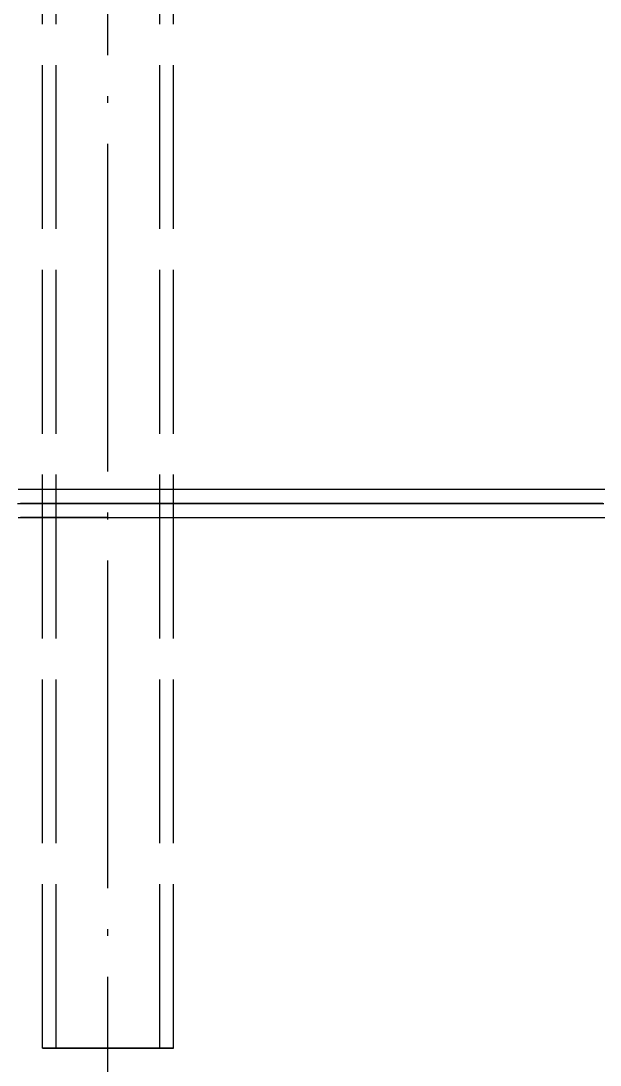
# Model space of a CAD drawing. Header units: millimetres. Extents: x 0 to 594, y 0 to 420.
# Drawn here: x 221.21 to 231.8, y 257.01 to 276.13 of the extents above; entities that cross this region are included whole.
import ezdxf

# ---------------------------------------------------------------- set-up
doc = ezdxf.new("R2010")
doc.units = ezdxf.units.MM
doc.linetypes.add('ISO02-TRAZOS', pattern=[3.75, 3, -0.75])
doc.linetypes.add('ISO04-TRAZO-PUNTO', pattern=[7.625, 6, -0.75, 0.125, -0.75])
doc.layers.add('02-OCULTA', color=4, linetype='ISO02-TRAZOS', lineweight=25)
doc.layers.add('03-EJE', color=1, linetype='ISO04-TRAZO-PUNTO', lineweight=25)

msp = doc.modelspace()

# ---------------------------------------------------------------- linework, layer by layer
at = {"layer": '02-OCULTA'}
for p, q in [((221.6, 257.32), (221.6, 358.898)), ((221.85, 257.32), (221.85, 358.898)), ((223.75, 257.32), (223.75, 358.898)), ((224, 257.32), (224, 358.898))]:
    msp.add_line(p, q, dxfattribs=at)
for points in [[(231.89, 267.546), (231.793, 267.546), (231.696, 267.546), (231.6, 267.546), (231.503, 267.546), (231.406, 267.546), (231.31, 267.546), (231.213, 267.546), (231.116, 267.546), (231.019, 267.546), (230.923, 267.546), (230.826, 267.546), (230.729, 267.546), (230.633, 267.546), (230.536, 267.546), (230.439, 267.546), (230.343, 267.546), (230.246, 267.546), (230.149, 267.546), (230.052, 267.546), (229.956, 267.546), (229.859, 267.546), (229.762, 267.546), (229.666, 267.546), (229.569, 267.546), (229.472, 267.546), (229.376, 267.546), (229.279, 267.546), (229.182, 267.546), (229.085, 267.546), (228.989, 267.546), (228.892, 267.546), (228.795, 267.546), (228.699, 267.546), (228.602, 267.546), (228.505, 267.546), (228.409, 267.546), (228.312, 267.546), (228.215, 267.546), (228.118, 267.546), (228.022, 267.546), (227.925, 267.546), (227.828, 267.546), (227.732, 267.546), (227.635, 267.546), (227.538, 267.546), (227.442, 267.546), (227.345, 267.546), (227.248, 267.546), (227.151, 267.546), (227.055, 267.546), (226.958, 267.546), (226.861, 267.546), (226.765, 267.546), (226.668, 267.546), (226.571, 267.546), (226.475, 267.546), (226.378, 267.546), (226.281, 267.546), (226.184, 267.546), (226.088, 267.546), (225.991, 267.546), (225.894, 267.546), (225.798, 267.546), (225.701, 267.546), (225.604, 267.546), (225.508, 267.546), (225.411, 267.546), (225.314, 267.546), (225.217, 267.546), (225.121, 267.546), (225.024, 267.546), (224.927, 267.546), (224.831, 267.546), (224.734, 267.546), (224.637, 267.546), (224.541, 267.546), (224.444, 267.546), (224.347, 267.546), (224.25, 267.546), (224.154, 267.546), (224.057, 267.546), (223.96, 267.546), (223.864, 267.546), (223.767, 267.546), (223.67, 267.546), (223.574, 267.546), (223.477, 267.546), (223.38, 267.546), (223.283, 267.546), (223.187, 267.546), (223.09, 267.546), (222.993, 267.546), (222.897, 267.546), (222.8, 267.546), (222.703, 267.546), (222.607, 267.546), (222.51, 267.546), (222.413, 267.546), (222.316, 267.546), (222.22, 267.546), (222.123, 267.546), (222.026, 267.546), (221.93, 267.546), (221.833, 267.546), (221.736, 267.546), (221.64, 267.546), (221.543, 267.546), (221.446, 267.546), (221.349, 267.546), (221.253, 267.546), (221.156, 267.546)], [(222.8, 267.546), (222.75, 267.546), (222.7, 267.546), (222.65, 267.546), (222.6, 267.546), (222.549, 267.546), (222.499, 267.546), (222.449, 267.546), (222.399, 267.546), (222.349, 267.546), (222.299, 267.546), (222.249, 267.546), (222.199, 267.546), (222.149, 267.546), (222.099, 267.546), (222.048, 267.546), (221.998, 267.546), (221.948, 267.546), (221.898, 267.546), (221.848, 267.546), (221.798, 267.546), (221.748, 267.546), (221.698, 267.546), (221.648, 267.546), (221.598, 267.546), (221.547, 267.546), (221.497, 267.546), (221.447, 267.546), (221.397, 267.546), (221.347, 267.546), (221.297, 267.546), (221.247, 267.546), (221.197, 267.546)], [(231.819, 267.546), (231.769, 267.546), (231.718, 267.546), (231.668, 267.546), (231.618, 267.546), (231.568, 267.546), (231.518, 267.546), (231.468, 267.546), (231.418, 267.546), (231.368, 267.546), (231.318, 267.546), (231.268, 267.546), (231.217, 267.546), (231.167, 267.546), (231.117, 267.546), (231.067, 267.546), (231.017, 267.546), (230.967, 267.546), (230.917, 267.546), (230.867, 267.546), (230.817, 267.546), (230.766, 267.546), (230.716, 267.546), (230.666, 267.546), (230.616, 267.546), (230.566, 267.546), (230.516, 267.546), (230.466, 267.546), (230.416, 267.546), (230.366, 267.546), (230.316, 267.546), (230.265, 267.546), (230.215, 267.546), (230.165, 267.546), (230.115, 267.546), (230.065, 267.546), (230.015, 267.546), (229.965, 267.546), (229.915, 267.546), (229.865, 267.546), (229.815, 267.546), (229.764, 267.546), (229.714, 267.546), (229.664, 267.546), (229.614, 267.546), (229.564, 267.546), (229.514, 267.546), (229.464, 267.546), (229.414, 267.546), (229.364, 267.546), (229.313, 267.546), (229.263, 267.546), (229.213, 267.546), (229.163, 267.546), (229.113, 267.546), (229.063, 267.546), (229.013, 267.546), (228.963, 267.546), (228.913, 267.546), (228.863, 267.546), (228.812, 267.546), (228.762, 267.546), (228.712, 267.546), (228.662, 267.546), (228.612, 267.546), (228.562, 267.546), (228.512, 267.546), (228.462, 267.546), (228.412, 267.546), (228.362, 267.546), (228.311, 267.546), (228.261, 267.546), (228.211, 267.546), (228.161, 267.546), (228.111, 267.546), (228.061, 267.546), (228.011, 267.546), (227.961, 267.546), (227.911, 267.546), (227.86, 267.546), (227.81, 267.546), (227.76, 267.546), (227.71, 267.546), (227.66, 267.546), (227.61, 267.546), (227.56, 267.546), (227.51, 267.546), (227.46, 267.546), (227.41, 267.546), (227.359, 267.546), (227.309, 267.546), (227.259, 267.546), (227.209, 267.546), (227.159, 267.546), (227.109, 267.546), (227.059, 267.546), (227.009, 267.546), (226.959, 267.546), (226.908, 267.546), (226.858, 267.546), (226.808, 267.546), (226.758, 267.546), (226.708, 267.546), (226.658, 267.546), (226.608, 267.546), (226.558, 267.546), (226.508, 267.546), (226.458, 267.546), (226.407, 267.546), (226.357, 267.546), (226.307, 267.546), (226.257, 267.546), (226.207, 267.546), (226.157, 267.546), (226.107, 267.546), (226.057, 267.546), (226.007, 267.546), (225.957, 267.546), (225.906, 267.546), (225.856, 267.546), (225.806, 267.546), (225.756, 267.546), (225.706, 267.546), (225.656, 267.546), (225.606, 267.546), (225.556, 267.546), (225.506, 267.546), (225.455, 267.546), (225.405, 267.546), (225.355, 267.546), (225.305, 267.546), (225.255, 267.546), (225.205, 267.546), (225.155, 267.546), (225.105, 267.546), (225.055, 267.546), (225.005, 267.546), (224.954, 267.546), (224.904, 267.546), (224.854, 267.546), (224.804, 267.546), (224.754, 267.546), (224.704, 267.546), (224.654, 267.546), (224.604, 267.546), (224.554, 267.546), (224.504, 267.546), (224.453, 267.546), (224.403, 267.546), (224.353, 267.546), (224.303, 267.546), (224.253, 267.546), (224.203, 267.546), (224.153, 267.546), (224.103, 267.546), (224.053, 267.546), (224.002, 267.546), (223.952, 267.546), (223.902, 267.546), (223.852, 267.546), (223.802, 267.546), (223.752, 267.546), (223.702, 267.546), (223.652, 267.546), (223.602, 267.546), (223.552, 267.546), (223.501, 267.546), (223.451, 267.546), (223.401, 267.546), (223.351, 267.546), (223.301, 267.546), (223.251, 267.546), (223.201, 267.546), (223.151, 267.546), (223.101, 267.546), (223.051, 267.546), (223, 267.546), (222.95, 267.546), (222.9, 267.546), (222.85, 267.546), (222.8, 267.546)], [(221.142, 267.29), (221.24, 267.29), (221.337, 267.29), (221.435, 267.29), (221.532, 267.29), (221.63, 267.29), (221.727, 267.29), (221.825, 267.29), (221.922, 267.29), (222.02, 267.29), (222.117, 267.29), (222.215, 267.29), (222.312, 267.29), (222.41, 267.29), (222.507, 267.29), (222.605, 267.29), (222.702, 267.29), (222.8, 267.29), (222.897, 267.29), (222.995, 267.29), (223.092, 267.29), (223.19, 267.29), (223.287, 267.29), (223.385, 267.29), (223.482, 267.29), (223.58, 267.29), (223.677, 267.29), (223.775, 267.29), (223.872, 267.29), (223.97, 267.29), (224.067, 267.29), (224.165, 267.29), (224.262, 267.29), (224.36, 267.29), (224.457, 267.29), (224.555, 267.29), (224.652, 267.29), (224.75, 267.29), (224.847, 267.29), (224.945, 267.29), (225.042, 267.29), (225.14, 267.29), (225.237, 267.29), (225.335, 267.29), (225.432, 267.29), (225.53, 267.29), (225.627, 267.29), (225.725, 267.29), (225.822, 267.29), (225.92, 267.29), (226.017, 267.29), (226.115, 267.29), (226.212, 267.29), (226.31, 267.29), (226.407, 267.29), (226.505, 267.29), (226.602, 267.29), (226.7, 267.29), (226.797, 267.29), (226.895, 267.29), (226.992, 267.29), (227.09, 267.29), (227.187, 267.29), (227.285, 267.29), (227.382, 267.29), (227.48, 267.29), (227.577, 267.29), (227.675, 267.29), (227.772, 267.29), (227.87, 267.29), (227.967, 267.29), (228.065, 267.29), (228.162, 267.29), (228.26, 267.29), (228.357, 267.29), (228.455, 267.29), (228.552, 267.29), (228.65, 267.29), (228.747, 267.29), (228.845, 267.29), (228.942, 267.29), (229.04, 267.29), (229.137, 267.29), (229.235, 267.29), (229.332, 267.29), (229.43, 267.29), (229.527, 267.29), (229.625, 267.29), (229.722, 267.29), (229.82, 267.29), (229.917, 267.29), (230.015, 267.29), (230.112, 267.29), (230.21, 267.29), (230.307, 267.29), (230.405, 267.29), (230.502, 267.29), (230.6, 267.29), (230.697, 267.29), (230.795, 267.29), (230.892, 267.29), (230.99, 267.29), (231.087, 267.29), (231.185, 267.29), (231.282, 267.29), (231.38, 267.29), (231.477, 267.29), (231.575, 267.29), (231.672, 267.29), (231.77, 267.29), (231.867, 267.29)], [(221.142, 267.29), (221.24, 267.29), (221.337, 267.29), (221.435, 267.29), (221.532, 267.29), (221.63, 267.29), (221.727, 267.29), (221.825, 267.29), (221.922, 267.29), (222.02, 267.29), (222.117, 267.29), (222.215, 267.29), (222.312, 267.29), (222.41, 267.29), (222.507, 267.29), (222.605, 267.29), (222.702, 267.29), (222.8, 267.29), (222.897, 267.29), (222.995, 267.29), (223.092, 267.29), (223.19, 267.29), (223.287, 267.29), (223.385, 267.29), (223.482, 267.29), (223.58, 267.29), (223.677, 267.29), (223.775, 267.29), (223.872, 267.29), (223.97, 267.29), (224.067, 267.29), (224.165, 267.29), (224.262, 267.29), (224.36, 267.29), (224.457, 267.29), (224.555, 267.29), (224.652, 267.29), (224.75, 267.29), (224.847, 267.29), (224.945, 267.29), (225.042, 267.29), (225.14, 267.29), (225.237, 267.29), (225.335, 267.29), (225.432, 267.29), (225.53, 267.29), (225.627, 267.29), (225.725, 267.29), (225.822, 267.29), (225.92, 267.29), (226.017, 267.29), (226.115, 267.29), (226.212, 267.29), (226.31, 267.29), (226.407, 267.29), (226.505, 267.29), (226.602, 267.29), (226.7, 267.29), (226.797, 267.29), (226.895, 267.29), (226.992, 267.29), (227.09, 267.29), (227.187, 267.29), (227.285, 267.29), (227.382, 267.29), (227.48, 267.29), (227.577, 267.29), (227.675, 267.29), (227.772, 267.29), (227.87, 267.29), (227.967, 267.29), (228.065, 267.29), (228.162, 267.29), (228.26, 267.29), (228.357, 267.29), (228.455, 267.29), (228.552, 267.29), (228.65, 267.29), (228.747, 267.29), (228.845, 267.29), (228.942, 267.29), (229.04, 267.29), (229.137, 267.29), (229.235, 267.29), (229.332, 267.29), (229.43, 267.29), (229.527, 267.29), (229.625, 267.29), (229.722, 267.29), (229.82, 267.29), (229.917, 267.29), (230.015, 267.29), (230.112, 267.29), (230.21, 267.29), (230.307, 267.29), (230.405, 267.29), (230.502, 267.29), (230.6, 267.29), (230.697, 267.29), (230.795, 267.29), (230.892, 267.29), (230.99, 267.29), (231.087, 267.29), (231.185, 267.29), (231.282, 267.29), (231.38, 267.29), (231.477, 267.29), (231.575, 267.29), (231.672, 267.29), (231.77, 267.29), (231.867, 267.29)], [(221.17, 267.29), (221.266, 267.29), (221.361, 267.29), (221.457, 267.29), (221.553, 267.29), (221.649, 267.29), (221.745, 267.29), (221.841, 267.29), (221.937, 267.29), (222.033, 267.29), (222.129, 267.29), (222.225, 267.29), (222.32, 267.29), (222.416, 267.29), (222.512, 267.29), (222.608, 267.29), (222.704, 267.29), (222.8, 267.29), (222.896, 267.29), (222.992, 267.29), (223.088, 267.29), (223.184, 267.29), (223.279, 267.29), (223.375, 267.29), (223.471, 267.29), (223.567, 267.29), (223.663, 267.29), (223.759, 267.29), (223.855, 267.29), (223.951, 267.29), (224.047, 267.29), (224.143, 267.29), (224.238, 267.29), (224.334, 267.29), (224.43, 267.29), (224.526, 267.29), (224.622, 267.29), (224.718, 267.29), (224.814, 267.29), (224.91, 267.29), (225.006, 267.29), (225.102, 267.29), (225.197, 267.29), (225.293, 267.29), (225.389, 267.29), (225.485, 267.29), (225.581, 267.29), (225.677, 267.29), (225.773, 267.29), (225.869, 267.29), (225.965, 267.29), (226.061, 267.29), (226.156, 267.29), (226.252, 267.29), (226.348, 267.29), (226.444, 267.29), (226.54, 267.29), (226.636, 267.29), (226.732, 267.29), (226.828, 267.29), (226.924, 267.29), (227.02, 267.29), (227.115, 267.29), (227.211, 267.29), (227.307, 267.29), (227.403, 267.29), (227.499, 267.29), (227.595, 267.29), (227.691, 267.29), (227.787, 267.29), (227.883, 267.29), (227.979, 267.29), (228.074, 267.29), (228.17, 267.29), (228.266, 267.29), (228.362, 267.29), (228.458, 267.29), (228.554, 267.29), (228.65, 267.29), (228.746, 267.29), (228.842, 267.29), (228.938, 267.29), (229.033, 267.29), (229.129, 267.29), (229.225, 267.29), (229.321, 267.29), (229.417, 267.29), (229.513, 267.29), (229.609, 267.29), (229.705, 267.29), (229.801, 267.29), (229.897, 267.29), (229.992, 267.29), (230.088, 267.29), (230.184, 267.29), (230.28, 267.29), (230.376, 267.29), (230.472, 267.29), (230.568, 267.29), (230.664, 267.29), (230.76, 267.29), (230.856, 267.29), (230.951, 267.29), (231.047, 267.29), (231.143, 267.29), (231.239, 267.29), (231.335, 267.29), (231.431, 267.29), (231.527, 267.29), (231.623, 267.29), (231.719, 267.29), (231.815, 267.29)], [(221.17, 267.29), (221.266, 267.29), (221.361, 267.29), (221.457, 267.29), (221.553, 267.29), (221.649, 267.29), (221.745, 267.29), (221.841, 267.29), (221.937, 267.29), (222.033, 267.29), (222.129, 267.29), (222.225, 267.29), (222.32, 267.29), (222.416, 267.29), (222.512, 267.29), (222.608, 267.29), (222.704, 267.29), (222.8, 267.29), (222.896, 267.29), (222.992, 267.29), (223.088, 267.29), (223.184, 267.29), (223.279, 267.29), (223.375, 267.29), (223.471, 267.29), (223.567, 267.29), (223.663, 267.29), (223.759, 267.29), (223.855, 267.29), (223.951, 267.29), (224.047, 267.29), (224.143, 267.29), (224.238, 267.29), (224.334, 267.29), (224.43, 267.29), (224.526, 267.29), (224.622, 267.29), (224.718, 267.29), (224.814, 267.29), (224.91, 267.29), (225.006, 267.29), (225.102, 267.29), (225.197, 267.29), (225.293, 267.29), (225.389, 267.29), (225.485, 267.29), (225.581, 267.29), (225.677, 267.29), (225.773, 267.29), (225.869, 267.29), (225.965, 267.29), (226.061, 267.29), (226.156, 267.29), (226.252, 267.29), (226.348, 267.29), (226.444, 267.29), (226.54, 267.29), (226.636, 267.29), (226.732, 267.29), (226.828, 267.29), (226.924, 267.29), (227.02, 267.29), (227.115, 267.29), (227.211, 267.29), (227.307, 267.29), (227.403, 267.29), (227.499, 267.29), (227.595, 267.29), (227.691, 267.29), (227.787, 267.29), (227.883, 267.29), (227.979, 267.29), (228.074, 267.29), (228.17, 267.29), (228.266, 267.29), (228.362, 267.29), (228.458, 267.29), (228.554, 267.29), (228.65, 267.29), (228.746, 267.29), (228.842, 267.29), (228.938, 267.29), (229.033, 267.29), (229.129, 267.29), (229.225, 267.29), (229.321, 267.29), (229.417, 267.29), (229.513, 267.29), (229.609, 267.29), (229.705, 267.29), (229.801, 267.29), (229.897, 267.29), (229.992, 267.29), (230.088, 267.29), (230.184, 267.29), (230.28, 267.29), (230.376, 267.29), (230.472, 267.29), (230.568, 267.29), (230.664, 267.29), (230.76, 267.29), (230.856, 267.29), (230.951, 267.29), (231.047, 267.29), (231.143, 267.29), (231.239, 267.29), (231.335, 267.29), (231.431, 267.29), (231.527, 267.29), (231.623, 267.29), (231.719, 267.29), (231.815, 267.29)], [(222.8, 267.29), (222.75, 267.29), (222.7, 267.29), (222.65, 267.29), (222.6, 267.29), (222.55, 267.29), (222.5, 267.29), (222.449, 267.29), (222.399, 267.29), (222.349, 267.29), (222.299, 267.29), (222.249, 267.29), (222.199, 267.29), (222.149, 267.29), (222.099, 267.29), (222.049, 267.29), (221.999, 267.29), (221.949, 267.29), (221.899, 267.29), (221.849, 267.29), (221.798, 267.29), (221.748, 267.29), (221.698, 267.29), (221.648, 267.29), (221.598, 267.29), (221.548, 267.29), (221.498, 267.29), (221.448, 267.29), (221.398, 267.29), (221.348, 267.29), (221.298, 267.29), (221.248, 267.29), (221.197, 267.29)], [(222.8, 267.29), (222.75, 267.29), (222.7, 267.29), (222.65, 267.29), (222.6, 267.29), (222.55, 267.29), (222.5, 267.29), (222.449, 267.29), (222.399, 267.29), (222.349, 267.29), (222.299, 267.29), (222.249, 267.29), (222.199, 267.29), (222.149, 267.29), (222.099, 267.29), (222.049, 267.29), (221.999, 267.29), (221.949, 267.29), (221.899, 267.29), (221.849, 267.29), (221.798, 267.29), (221.748, 267.29), (221.698, 267.29), (221.648, 267.29), (221.598, 267.29), (221.548, 267.29), (221.498, 267.29), (221.448, 267.29), (221.398, 267.29), (221.348, 267.29), (221.298, 267.29), (221.248, 267.29), (221.197, 267.29)], [(222.8, 267.29), (222.75, 267.29), (222.7, 267.29), (222.65, 267.29), (222.6, 267.29), (222.55, 267.29), (222.5, 267.29), (222.45, 267.29), (222.4, 267.29), (222.35, 267.29), (222.3, 267.29), (222.25, 267.29), (222.2, 267.29), (222.15, 267.29), (222.1, 267.29), (222.05, 267.29), (222, 267.29), (221.95, 267.29), (221.9, 267.29), (221.85, 267.29), (221.8, 267.29), (221.75, 267.29), (221.7, 267.29), (221.65, 267.29), (221.6, 267.29), (221.55, 267.29), (221.5, 267.29), (221.45, 267.29), (221.4, 267.29), (221.35, 267.29), (221.3, 267.29), (221.25, 267.29), (221.2, 267.29)], [(222.8, 267.29), (222.75, 267.29), (222.7, 267.29), (222.65, 267.29), (222.6, 267.29), (222.55, 267.29), (222.5, 267.29), (222.45, 267.29), (222.4, 267.29), (222.35, 267.29), (222.3, 267.29), (222.25, 267.29), (222.2, 267.29), (222.15, 267.29), (222.1, 267.29), (222.05, 267.29), (222, 267.29), (221.95, 267.29), (221.9, 267.29), (221.85, 267.29), (221.8, 267.29), (221.75, 267.29), (221.7, 267.29), (221.65, 267.29), (221.6, 267.29), (221.55, 267.29), (221.5, 267.29), (221.45, 267.29), (221.4, 267.29), (221.35, 267.29), (221.3, 267.29), (221.25, 267.29), (221.2, 267.29)], [(231.85, 267.29), (231.8, 267.29), (231.75, 267.29), (231.7, 267.29), (231.65, 267.29), (231.6, 267.29), (231.55, 267.29), (231.5, 267.29), (231.45, 267.29), (231.4, 267.29), (231.35, 267.29), (231.3, 267.29), (231.25, 267.29), (231.2, 267.29), (231.15, 267.29), (231.1, 267.29), (231.05, 267.29), (231, 267.29), (230.95, 267.29), (230.9, 267.29), (230.85, 267.29), (230.8, 267.29), (230.75, 267.29), (230.7, 267.29), (230.65, 267.29), (230.6, 267.29), (230.55, 267.29), (230.5, 267.29), (230.45, 267.29), (230.4, 267.29), (230.35, 267.29), (230.3, 267.29), (230.25, 267.29), (230.2, 267.29), (230.15, 267.29), (230.1, 267.29), (230.05, 267.29), (230, 267.29), (229.95, 267.29), (229.9, 267.29), (229.85, 267.29), (229.8, 267.29), (229.75, 267.29), (229.7, 267.29), (229.65, 267.29), (229.6, 267.29), (229.55, 267.29), (229.5, 267.29), (229.45, 267.29), (229.4, 267.29), (229.35, 267.29), (229.3, 267.29), (229.25, 267.29), (229.2, 267.29), (229.15, 267.29), (229.1, 267.29), (229.05, 267.29), (229, 267.29), (228.95, 267.29), (228.9, 267.29), (228.85, 267.29), (228.8, 267.29), (228.75, 267.29), (228.7, 267.29), (228.65, 267.29), (228.6, 267.29), (228.55, 267.29), (228.5, 267.29), (228.45, 267.29), (228.4, 267.29), (228.35, 267.29), (228.3, 267.29), (228.25, 267.29), (228.2, 267.29), (228.15, 267.29), (228.1, 267.29), (228.05, 267.29), (228, 267.29), (227.95, 267.29), (227.9, 267.29), (227.85, 267.29), (227.8, 267.29), (227.75, 267.29), (227.7, 267.29), (227.65, 267.29), (227.6, 267.29), (227.55, 267.29), (227.5, 267.29), (227.45, 267.29), (227.4, 267.29), (227.35, 267.29), (227.3, 267.29), (227.25, 267.29), (227.2, 267.29), (227.15, 267.29), (227.1, 267.29), (227.05, 267.29), (227, 267.29), (226.95, 267.29), (226.9, 267.29), (226.85, 267.29), (226.8, 267.29), (226.75, 267.29), (226.7, 267.29), (226.65, 267.29), (226.6, 267.29), (226.55, 267.29), (226.5, 267.29), (226.45, 267.29), (226.4, 267.29), (226.35, 267.29), (226.3, 267.29), (226.25, 267.29), (226.2, 267.29), (226.15, 267.29), (226.1, 267.29), (226.05, 267.29), (226, 267.29), (225.95, 267.29), (225.9, 267.29), (225.85, 267.29), (225.8, 267.29), (225.75, 267.29), (225.7, 267.29), (225.65, 267.29), (225.6, 267.29), (225.55, 267.29), (225.5, 267.29), (225.45, 267.29), (225.4, 267.29), (225.35, 267.29), (225.3, 267.29), (225.25, 267.29), (225.2, 267.29), (225.15, 267.29), (225.1, 267.29), (225.05, 267.29), (225, 267.29), (224.95, 267.29), (224.9, 267.29), (224.85, 267.29), (224.8, 267.29), (224.75, 267.29), (224.7, 267.29), (224.65, 267.29), (224.6, 267.29), (224.55, 267.29), (224.5, 267.29), (224.45, 267.29), (224.4, 267.29), (224.35, 267.29), (224.3, 267.29), (224.25, 267.29), (224.2, 267.29), (224.15, 267.29), (224.1, 267.29), (224.05, 267.29), (224, 267.29), (223.95, 267.29), (223.9, 267.29), (223.85, 267.29), (223.8, 267.29), (223.75, 267.29), (223.7, 267.29), (223.65, 267.29), (223.6, 267.29), (223.55, 267.29), (223.5, 267.29), (223.45, 267.29), (223.4, 267.29), (223.35, 267.29), (223.3, 267.29), (223.25, 267.29), (223.2, 267.29), (223.15, 267.29), (223.1, 267.29), (223.05, 267.29), (223, 267.29), (222.95, 267.29), (222.9, 267.29), (222.85, 267.29), (222.8, 267.29)], [(231.814, 267.29), (231.764, 267.29), (231.714, 267.29), (231.664, 267.29), (231.614, 267.29), (231.564, 267.29), (231.514, 267.29), (231.464, 267.29), (231.413, 267.29), (231.363, 267.29), (231.313, 267.29), (231.263, 267.29), (231.213, 267.29), (231.163, 267.29), (231.113, 267.29), (231.063, 267.29), (231.013, 267.29), (230.963, 267.29), (230.913, 267.29), (230.863, 267.29), (230.813, 267.29), (230.762, 267.29), (230.712, 267.29), (230.662, 267.29), (230.612, 267.29), (230.562, 267.29), (230.512, 267.29), (230.462, 267.29), (230.412, 267.29), (230.362, 267.29), (230.312, 267.29), (230.262, 267.29), (230.212, 267.29), (230.162, 267.29), (230.111, 267.29), (230.061, 267.29), (230.011, 267.29), (229.961, 267.29), (229.911, 267.29), (229.861, 267.29), (229.811, 267.29), (229.761, 267.29), (229.711, 267.29), (229.661, 267.29), (229.611, 267.29), (229.561, 267.29), (229.51, 267.29), (229.46, 267.29), (229.41, 267.29), (229.36, 267.29), (229.31, 267.29), (229.26, 267.29), (229.21, 267.29), (229.16, 267.29), (229.11, 267.29), (229.06, 267.29), (229.01, 267.29), (228.96, 267.29), (228.91, 267.29), (228.859, 267.29), (228.809, 267.29), (228.759, 267.29), (228.709, 267.29), (228.659, 267.29), (228.609, 267.29), (228.559, 267.29), (228.509, 267.29), (228.459, 267.29), (228.409, 267.29), (228.359, 267.29), (228.309, 267.29), (228.259, 267.29), (228.208, 267.29), (228.158, 267.29), (228.108, 267.29), (228.058, 267.29), (228.008, 267.29), (227.958, 267.29), (227.908, 267.29), (227.858, 267.29), (227.808, 267.29), (227.758, 267.29), (227.708, 267.29), (227.658, 267.29), (227.608, 267.29), (227.557, 267.29), (227.507, 267.29), (227.457, 267.29), (227.407, 267.29), (227.357, 267.29), (227.307, 267.29), (227.257, 267.29), (227.207, 267.29), (227.157, 267.29), (227.107, 267.29), (227.057, 267.29), (227.007, 267.29), (226.957, 267.29), (226.906, 267.29), (226.856, 267.29), (226.806, 267.29), (226.756, 267.29), (226.706, 267.29), (226.656, 267.29), (226.606, 267.29), (226.556, 267.29), (226.506, 267.29), (226.456, 267.29), (226.406, 267.29), (226.356, 267.29), (226.305, 267.29), (226.255, 267.29), (226.205, 267.29), (226.155, 267.29), (226.105, 267.29), (226.055, 267.29), (226.005, 267.29), (225.955, 267.29), (225.905, 267.29), (225.855, 267.29), (225.805, 267.29), (225.755, 267.29), (225.705, 267.29), (225.654, 267.29), (225.604, 267.29), (225.554, 267.29), (225.504, 267.29), (225.454, 267.29), (225.404, 267.29), (225.354, 267.29), (225.304, 267.29), (225.254, 267.29), (225.204, 267.29), (225.154, 267.29), (225.104, 267.29), (225.054, 267.29), (225.003, 267.29), (224.953, 267.29), (224.903, 267.29), (224.853, 267.29), (224.803, 267.29), (224.753, 267.29), (224.703, 267.29), (224.653, 267.29), (224.603, 267.29), (224.553, 267.29), (224.503, 267.29), (224.453, 267.29), (224.403, 267.29), (224.352, 267.29), (224.302, 267.29), (224.252, 267.29), (224.202, 267.29), (224.152, 267.29), (224.102, 267.29), (224.052, 267.29), (224.002, 267.29), (223.952, 267.29), (223.902, 267.29), (223.852, 267.29), (223.802, 267.29), (223.751, 267.29), (223.701, 267.29), (223.651, 267.29), (223.601, 267.29), (223.551, 267.29), (223.501, 267.29), (223.451, 267.29), (223.401, 267.29), (223.351, 267.29), (223.301, 267.29), (223.251, 267.29), (223.201, 267.29), (223.151, 267.29), (223.1, 267.29), (223.05, 267.29), (223, 267.29), (222.95, 267.29), (222.9, 267.29), (222.85, 267.29), (222.8, 267.29)], [(231.85, 267.29), (231.8, 267.29), (231.75, 267.29), (231.7, 267.29), (231.65, 267.29), (231.6, 267.29), (231.55, 267.29), (231.5, 267.29), (231.45, 267.29), (231.4, 267.29), (231.35, 267.29), (231.3, 267.29), (231.25, 267.29), (231.2, 267.29), (231.15, 267.29), (231.1, 267.29), (231.05, 267.29), (231, 267.29), (230.95, 267.29), (230.9, 267.29), (230.85, 267.29), (230.8, 267.29), (230.75, 267.29), (230.7, 267.29), (230.65, 267.29), (230.6, 267.29), (230.55, 267.29), (230.5, 267.29), (230.45, 267.29), (230.4, 267.29), (230.35, 267.29), (230.3, 267.29), (230.25, 267.29), (230.2, 267.29), (230.15, 267.29), (230.1, 267.29), (230.05, 267.29), (230, 267.29), (229.95, 267.29), (229.9, 267.29), (229.85, 267.29), (229.8, 267.29), (229.75, 267.29), (229.7, 267.29), (229.65, 267.29), (229.6, 267.29), (229.55, 267.29), (229.5, 267.29), (229.45, 267.29), (229.4, 267.29), (229.35, 267.29), (229.3, 267.29), (229.25, 267.29), (229.2, 267.29), (229.15, 267.29), (229.1, 267.29), (229.05, 267.29), (229, 267.29), (228.95, 267.29), (228.9, 267.29), (228.85, 267.29), (228.8, 267.29), (228.75, 267.29), (228.7, 267.29), (228.65, 267.29), (228.6, 267.29), (228.55, 267.29), (228.5, 267.29), (228.45, 267.29), (228.4, 267.29), (228.35, 267.29), (228.3, 267.29), (228.25, 267.29), (228.2, 267.29), (228.15, 267.29), (228.1, 267.29), (228.05, 267.29), (228, 267.29), (227.95, 267.29), (227.9, 267.29), (227.85, 267.29), (227.8, 267.29), (227.75, 267.29), (227.7, 267.29), (227.65, 267.29), (227.6, 267.29), (227.55, 267.29), (227.5, 267.29), (227.45, 267.29), (227.4, 267.29), (227.35, 267.29), (227.3, 267.29), (227.25, 267.29), (227.2, 267.29), (227.15, 267.29), (227.1, 267.29), (227.05, 267.29), (227, 267.29), (226.95, 267.29), (226.9, 267.29), (226.85, 267.29), (226.8, 267.29), (226.75, 267.29), (226.7, 267.29), (226.65, 267.29), (226.6, 267.29), (226.55, 267.29), (226.5, 267.29), (226.45, 267.29), (226.4, 267.29), (226.35, 267.29), (226.3, 267.29), (226.25, 267.29), (226.2, 267.29), (226.15, 267.29), (226.1, 267.29), (226.05, 267.29), (226, 267.29), (225.95, 267.29), (225.9, 267.29), (225.85, 267.29), (225.8, 267.29), (225.75, 267.29), (225.7, 267.29), (225.65, 267.29), (225.6, 267.29), (225.55, 267.29), (225.5, 267.29), (225.45, 267.29), (225.4, 267.29), (225.35, 267.29), (225.3, 267.29), (225.25, 267.29), (225.2, 267.29), (225.15, 267.29), (225.1, 267.29), (225.05, 267.29), (225, 267.29), (224.95, 267.29), (224.9, 267.29), (224.85, 267.29), (224.8, 267.29), (224.75, 267.29), (224.7, 267.29), (224.65, 267.29), (224.6, 267.29), (224.55, 267.29), (224.5, 267.29), (224.45, 267.29), (224.4, 267.29), (224.35, 267.29), (224.3, 267.29), (224.25, 267.29), (224.2, 267.29), (224.15, 267.29), (224.1, 267.29), (224.05, 267.29), (224, 267.29), (223.95, 267.29), (223.9, 267.29), (223.85, 267.29), (223.8, 267.29), (223.75, 267.29), (223.7, 267.29), (223.65, 267.29), (223.6, 267.29), (223.55, 267.29), (223.5, 267.29), (223.45, 267.29), (223.4, 267.29), (223.35, 267.29), (223.3, 267.29), (223.25, 267.29), (223.2, 267.29), (223.15, 267.29), (223.1, 267.29), (223.05, 267.29), (223, 267.29), (222.95, 267.29), (222.9, 267.29), (222.85, 267.29), (222.8, 267.29)], [(231.814, 267.29), (231.764, 267.29), (231.714, 267.29), (231.664, 267.29), (231.614, 267.29), (231.564, 267.29), (231.514, 267.29), (231.464, 267.29), (231.413, 267.29), (231.363, 267.29), (231.313, 267.29), (231.263, 267.29), (231.213, 267.29), (231.163, 267.29), (231.113, 267.29), (231.063, 267.29), (231.013, 267.29), (230.963, 267.29), (230.913, 267.29), (230.863, 267.29), (230.813, 267.29), (230.762, 267.29), (230.712, 267.29), (230.662, 267.29), (230.612, 267.29), (230.562, 267.29), (230.512, 267.29), (230.462, 267.29), (230.412, 267.29), (230.362, 267.29), (230.312, 267.29), (230.262, 267.29), (230.212, 267.29), (230.162, 267.29), (230.111, 267.29), (230.061, 267.29), (230.011, 267.29), (229.961, 267.29), (229.911, 267.29), (229.861, 267.29), (229.811, 267.29), (229.761, 267.29), (229.711, 267.29), (229.661, 267.29), (229.611, 267.29), (229.561, 267.29), (229.51, 267.29), (229.46, 267.29), (229.41, 267.29), (229.36, 267.29), (229.31, 267.29), (229.26, 267.29), (229.21, 267.29), (229.16, 267.29), (229.11, 267.29), (229.06, 267.29), (229.01, 267.29), (228.96, 267.29), (228.91, 267.29), (228.859, 267.29), (228.809, 267.29), (228.759, 267.29), (228.709, 267.29), (228.659, 267.29), (228.609, 267.29), (228.559, 267.29), (228.509, 267.29), (228.459, 267.29), (228.409, 267.29), (228.359, 267.29), (228.309, 267.29), (228.259, 267.29), (228.208, 267.29), (228.158, 267.29), (228.108, 267.29), (228.058, 267.29), (228.008, 267.29), (227.958, 267.29), (227.908, 267.29), (227.858, 267.29), (227.808, 267.29), (227.758, 267.29), (227.708, 267.29), (227.658, 267.29), (227.608, 267.29), (227.557, 267.29), (227.507, 267.29), (227.457, 267.29), (227.407, 267.29), (227.357, 267.29), (227.307, 267.29), (227.257, 267.29), (227.207, 267.29), (227.157, 267.29), (227.107, 267.29), (227.057, 267.29), (227.007, 267.29), (226.957, 267.29), (226.906, 267.29), (226.856, 267.29), (226.806, 267.29), (226.756, 267.29), (226.706, 267.29), (226.656, 267.29), (226.606, 267.29), (226.556, 267.29), (226.506, 267.29), (226.456, 267.29), (226.406, 267.29), (226.356, 267.29), (226.305, 267.29), (226.255, 267.29), (226.205, 267.29), (226.155, 267.29), (226.105, 267.29), (226.055, 267.29), (226.005, 267.29), (225.955, 267.29), (225.905, 267.29), (225.855, 267.29), (225.805, 267.29), (225.755, 267.29), (225.705, 267.29), (225.654, 267.29), (225.604, 267.29), (225.554, 267.29), (225.504, 267.29), (225.454, 267.29), (225.404, 267.29), (225.354, 267.29), (225.304, 267.29), (225.254, 267.29), (225.204, 267.29), (225.154, 267.29), (225.104, 267.29), (225.054, 267.29), (225.003, 267.29), (224.953, 267.29), (224.903, 267.29), (224.853, 267.29), (224.803, 267.29), (224.753, 267.29), (224.703, 267.29), (224.653, 267.29), (224.603, 267.29), (224.553, 267.29), (224.503, 267.29), (224.453, 267.29), (224.403, 267.29), (224.352, 267.29), (224.302, 267.29), (224.252, 267.29), (224.202, 267.29), (224.152, 267.29), (224.102, 267.29), (224.052, 267.29), (224.002, 267.29), (223.952, 267.29), (223.902, 267.29), (223.852, 267.29), (223.802, 267.29), (223.751, 267.29), (223.701, 267.29), (223.651, 267.29), (223.601, 267.29), (223.551, 267.29), (223.501, 267.29), (223.451, 267.29), (223.401, 267.29), (223.351, 267.29), (223.301, 267.29), (223.251, 267.29), (223.201, 267.29), (223.151, 267.29), (223.1, 267.29), (223.05, 267.29), (223, 267.29), (222.95, 267.29), (222.9, 267.29), (222.85, 267.29), (222.8, 267.29)], [(221.156, 267.034), (221.253, 267.034), (221.349, 267.034), (221.446, 267.034), (221.543, 267.034), (221.64, 267.034), (221.736, 267.034), (221.833, 267.034), (221.93, 267.034), (222.026, 267.034), (222.123, 267.034), (222.22, 267.034), (222.316, 267.034), (222.413, 267.034), (222.51, 267.034), (222.607, 267.034), (222.703, 267.034), (222.8, 267.034), (222.897, 267.034), (222.993, 267.034), (223.09, 267.034), (223.187, 267.034), (223.283, 267.034), (223.38, 267.034), (223.477, 267.034), (223.574, 267.034), (223.67, 267.034), (223.767, 267.034), (223.864, 267.034), (223.96, 267.034), (224.057, 267.034), (224.154, 267.034), (224.25, 267.034), (224.347, 267.034), (224.444, 267.034), (224.541, 267.034), (224.637, 267.034), (224.734, 267.034), (224.831, 267.034), (224.927, 267.034), (225.024, 267.034), (225.121, 267.034), (225.217, 267.034), (225.314, 267.034), (225.411, 267.034), (225.508, 267.034), (225.604, 267.034), (225.701, 267.034), (225.798, 267.034), (225.894, 267.034), (225.991, 267.034), (226.088, 267.034), (226.184, 267.034), (226.281, 267.034), (226.378, 267.034), (226.475, 267.034), (226.571, 267.034), (226.668, 267.034), (226.765, 267.034), (226.861, 267.034), (226.958, 267.034), (227.055, 267.034), (227.151, 267.034), (227.248, 267.034), (227.345, 267.034), (227.442, 267.034), (227.538, 267.034), (227.635, 267.034), (227.732, 267.034), (227.828, 267.034), (227.925, 267.034), (228.022, 267.034), (228.118, 267.034), (228.215, 267.034), (228.312, 267.034), (228.409, 267.034), (228.505, 267.034), (228.602, 267.034), (228.699, 267.034), (228.795, 267.034), (228.892, 267.034), (228.989, 267.034), (229.085, 267.034), (229.182, 267.034), (229.279, 267.034), (229.376, 267.034), (229.472, 267.034), (229.569, 267.034), (229.666, 267.034), (229.762, 267.034), (229.859, 267.034), (229.956, 267.034), (230.052, 267.034), (230.149, 267.034), (230.246, 267.034), (230.343, 267.034), (230.439, 267.034), (230.536, 267.034), (230.633, 267.034), (230.729, 267.034), (230.826, 267.034), (230.923, 267.034), (231.019, 267.034), (231.116, 267.034), (231.213, 267.034), (231.31, 267.034), (231.406, 267.034), (231.503, 267.034), (231.6, 267.034), (231.696, 267.034), (231.793, 267.034), (231.89, 267.034)], [(222.8, 267.034), (222.75, 267.034), (222.7, 267.034), (222.65, 267.034), (222.6, 267.034), (222.549, 267.034), (222.499, 267.034), (222.449, 267.034), (222.399, 267.034), (222.349, 267.034), (222.299, 267.034), (222.249, 267.034), (222.199, 267.034), (222.149, 267.034), (222.099, 267.034), (222.048, 267.034), (221.998, 267.034), (221.948, 267.034), (221.898, 267.034), (221.848, 267.034), (221.798, 267.034), (221.748, 267.034), (221.698, 267.034), (221.648, 267.034), (221.598, 267.034), (221.547, 267.034), (221.497, 267.034), (221.447, 267.034), (221.397, 267.034), (221.347, 267.034), (221.297, 267.034), (221.247, 267.034), (221.197, 267.034)], [(222.8, 267.034), (222.85, 267.034), (222.9, 267.034), (222.95, 267.034), (223, 267.034), (223.051, 267.034), (223.101, 267.034), (223.151, 267.034), (223.201, 267.034), (223.251, 267.034), (223.301, 267.034), (223.351, 267.034), (223.401, 267.034), (223.451, 267.034), (223.501, 267.034), (223.552, 267.034), (223.602, 267.034), (223.652, 267.034), (223.702, 267.034), (223.752, 267.034), (223.802, 267.034), (223.852, 267.034), (223.902, 267.034), (223.952, 267.034), (224.002, 267.034), (224.053, 267.034), (224.103, 267.034), (224.153, 267.034), (224.203, 267.034), (224.253, 267.034), (224.303, 267.034), (224.353, 267.034), (224.403, 267.034), (224.453, 267.034), (224.504, 267.034), (224.554, 267.034), (224.604, 267.034), (224.654, 267.034), (224.704, 267.034), (224.754, 267.034), (224.804, 267.034), (224.854, 267.034), (224.904, 267.034), (224.954, 267.034), (225.005, 267.034), (225.055, 267.034), (225.105, 267.034), (225.155, 267.034), (225.205, 267.034), (225.255, 267.034), (225.305, 267.034), (225.355, 267.034), (225.405, 267.034), (225.455, 267.034), (225.506, 267.034), (225.556, 267.034), (225.606, 267.034), (225.656, 267.034), (225.706, 267.034), (225.756, 267.034), (225.806, 267.034), (225.856, 267.034), (225.906, 267.034), (225.957, 267.034), (226.007, 267.034), (226.057, 267.034), (226.107, 267.034), (226.157, 267.034), (226.207, 267.034), (226.257, 267.034), (226.307, 267.034), (226.357, 267.034), (226.407, 267.034), (226.458, 267.034), (226.508, 267.034), (226.558, 267.034), (226.608, 267.034), (226.658, 267.034), (226.708, 267.034), (226.758, 267.034), (226.808, 267.034), (226.858, 267.034), (226.908, 267.034), (226.959, 267.034), (227.009, 267.034), (227.059, 267.034), (227.109, 267.034), (227.159, 267.034), (227.209, 267.034), (227.259, 267.034), (227.309, 267.034), (227.359, 267.034), (227.41, 267.034), (227.46, 267.034), (227.51, 267.034), (227.56, 267.034), (227.61, 267.034), (227.66, 267.034), (227.71, 267.034), (227.76, 267.034), (227.81, 267.034), (227.86, 267.034), (227.911, 267.034), (227.961, 267.034), (228.011, 267.034), (228.061, 267.034), (228.111, 267.034), (228.161, 267.034), (228.211, 267.034), (228.261, 267.034), (228.311, 267.034), (228.362, 267.034), (228.412, 267.034), (228.462, 267.034), (228.512, 267.034), (228.562, 267.034), (228.612, 267.034), (228.662, 267.034), (228.712, 267.034), (228.762, 267.034), (228.812, 267.034), (228.863, 267.034), (228.913, 267.034), (228.963, 267.034), (229.013, 267.034), (229.063, 267.034), (229.113, 267.034), (229.163, 267.034), (229.213, 267.034), (229.263, 267.034), (229.313, 267.034), (229.364, 267.034), (229.414, 267.034), (229.464, 267.034), (229.514, 267.034), (229.564, 267.034), (229.614, 267.034), (229.664, 267.034), (229.714, 267.034), (229.764, 267.034), (229.815, 267.034), (229.865, 267.034), (229.915, 267.034), (229.965, 267.034), (230.015, 267.034), (230.065, 267.034), (230.115, 267.034), (230.165, 267.034), (230.215, 267.034), (230.265, 267.034), (230.316, 267.034), (230.366, 267.034), (230.416, 267.034), (230.466, 267.034), (230.516, 267.034), (230.566, 267.034), (230.616, 267.034), (230.666, 267.034), (230.716, 267.034), (230.766, 267.034), (230.817, 267.034), (230.867, 267.034), (230.917, 267.034), (230.967, 267.034), (231.017, 267.034), (231.067, 267.034), (231.117, 267.034), (231.167, 267.034), (231.217, 267.034), (231.268, 267.034), (231.318, 267.034), (231.368, 267.034), (231.418, 267.034), (231.468, 267.034), (231.518, 267.034), (231.568, 267.034), (231.618, 267.034), (231.668, 267.034), (231.718, 267.034), (231.769, 267.034), (231.819, 267.034)], [(222.8, 257.32), (222.75, 257.32), (222.7, 257.32), (222.65, 257.32), (222.6, 257.32), (222.55, 257.32), (222.5, 257.32), (222.45, 257.32), (222.4, 257.32), (222.35, 257.32), (222.3, 257.32), (222.25, 257.32), (222.2, 257.32), (222.15, 257.32), (222.1, 257.32), (222.05, 257.32), (222, 257.32), (221.95, 257.32), (221.9, 257.32), (221.85, 257.32), (221.8, 257.32), (221.75, 257.32), (221.7, 257.32), (221.65, 257.32), (221.6, 257.32)], [(221.6, 257.32), (221.65, 257.32), (221.7, 257.32), (221.75, 257.32), (221.8, 257.32), (221.85, 257.32), (221.9, 257.32), (221.95, 257.32), (222, 257.32), (222.05, 257.32), (222.1, 257.32), (222.15, 257.32), (222.2, 257.32), (222.25, 257.32), (222.3, 257.32), (222.35, 257.32), (222.4, 257.32), (222.45, 257.32), (222.5, 257.32), (222.55, 257.32), (222.6, 257.32), (222.65, 257.32), (222.7, 257.32), (222.75, 257.32), (222.8, 257.32), (222.85, 257.32), (222.9, 257.32), (222.95, 257.32), (223, 257.32), (223.05, 257.32), (223.1, 257.32), (223.15, 257.32), (223.2, 257.32), (223.25, 257.32), (223.3, 257.32), (223.35, 257.32), (223.4, 257.32), (223.45, 257.32), (223.5, 257.32), (223.55, 257.32), (223.6, 257.32), (223.65, 257.32), (223.7, 257.32), (223.75, 257.32), (223.8, 257.32), (223.85, 257.32), (223.9, 257.32), (223.95, 257.32), (224, 257.32)], [(222.8, 257.32), (222.75, 257.32), (222.7, 257.32), (222.65, 257.32), (222.6, 257.32), (222.55, 257.32), (222.5, 257.32), (222.45, 257.32), (222.4, 257.32), (222.35, 257.32), (222.3, 257.32), (222.25, 257.32), (222.2, 257.32), (222.15, 257.32), (222.1, 257.32), (222.05, 257.32), (222, 257.32), (221.95, 257.32), (221.9, 257.32), (221.85, 257.32)], [(221.85, 257.32), (221.9, 257.32), (221.95, 257.32), (222, 257.32), (222.05, 257.32), (222.1, 257.32), (222.15, 257.32), (222.2, 257.32), (222.25, 257.32), (222.3, 257.32), (222.35, 257.32), (222.4, 257.32), (222.45, 257.32), (222.5, 257.32), (222.55, 257.32), (222.6, 257.32), (222.65, 257.32), (222.7, 257.32), (222.75, 257.32), (222.8, 257.32), (222.85, 257.32), (222.9, 257.32), (222.95, 257.32), (223, 257.32), (223.05, 257.32), (223.1, 257.32), (223.15, 257.32), (223.2, 257.32), (223.25, 257.32), (223.3, 257.32), (223.35, 257.32), (223.4, 257.32), (223.45, 257.32), (223.5, 257.32), (223.55, 257.32), (223.6, 257.32), (223.65, 257.32), (223.7, 257.32), (223.75, 257.32)], [(224, 257.32), (223.948, 257.32), (223.896, 257.32), (223.843, 257.32), (223.791, 257.32), (223.739, 257.32), (223.687, 257.32), (223.635, 257.32), (223.583, 257.32), (223.53, 257.32), (223.478, 257.32), (223.426, 257.32), (223.374, 257.32), (223.322, 257.32), (223.27, 257.32), (223.217, 257.32), (223.165, 257.32), (223.113, 257.32), (223.061, 257.32), (223.009, 257.32), (222.957, 257.32), (222.904, 257.32), (222.852, 257.32), (222.8, 257.32)], [(223.75, 257.32), (223.7, 257.32), (223.65, 257.32), (223.6, 257.32), (223.55, 257.32), (223.5, 257.32), (223.45, 257.32), (223.4, 257.32), (223.35, 257.32), (223.3, 257.32), (223.25, 257.32), (223.2, 257.32), (223.15, 257.32), (223.1, 257.32), (223.05, 257.32), (223, 257.32), (222.95, 257.32), (222.9, 257.32), (222.85, 257.32), (222.8, 257.32)]]:
    msp.add_lwpolyline(points, dxfattribs=at)
at = {"layer": '03-EJE'}
msp.add_line((222.8, 245), (222.8, 365.518), dxfattribs=at)

doc.saveas('drawing.dxf')
